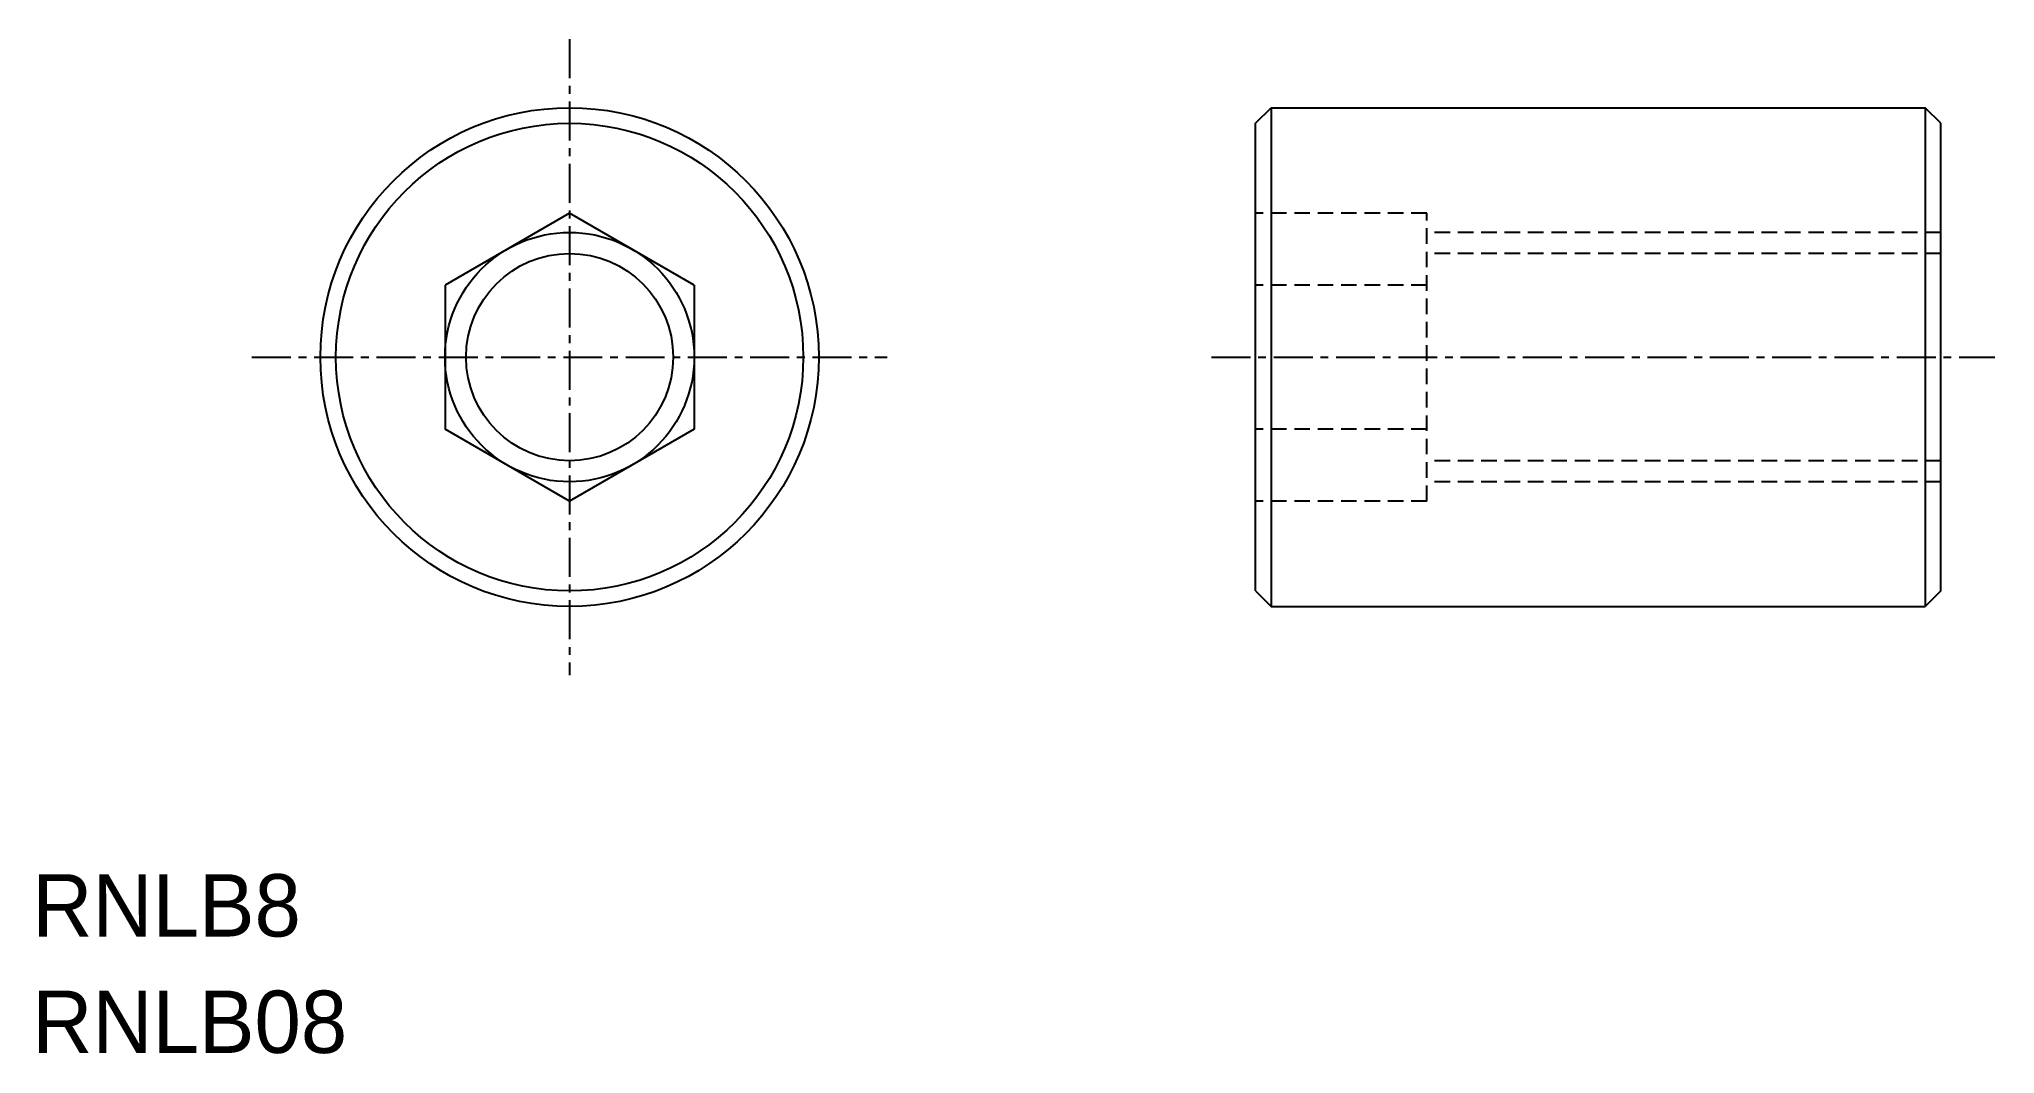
# Model space of a CAD drawing. Extents: x 809.3 to 872.1, y 22.4 to 54.9.
import ezdxf

# ---------------------------------------------------------------- set-up
doc = ezdxf.new("R2010")
doc.units = 0
doc.linetypes.add('CENTER', pattern=[2, 1.25, -0.25, 0.25, -0.25])
doc.linetypes.add('DASHED', pattern=[0.75, 0.5, -0.25])
doc.layers.get('0').update_dxf_attribs({"linetype": 'CONTINUOUS'})
doc.layers.add('CENTER', color=1, linetype='CENTER')

msp = doc.modelspace()

# ---------------------------------------------------------------- linework, layer by layer
at = {"color": 7, "linetype": 'CONTINUOUS'}
for p, q in [((848.351, 52.244), (848.851, 52.744)), ((848.851, 52.744), (848.851, 36.744)), ((848.851, 52.744), (869.851, 52.744)), ((869.851, 52.744), (869.851, 36.744)), ((870.351, 52.244), (869.851, 52.744)), ((848.351, 37.244), (848.351, 52.244)), ((870.351, 37.244), (870.351, 52.244)), ((826.334, 49.363), (822.334, 47.053)), ((830.334, 47.053), (826.334, 49.363)), ((822.334, 47.053), (822.334, 42.435)), ((830.334, 47.053), (830.334, 42.435)), ((826.334, 40.125), (822.334, 42.435)), ((830.334, 42.435), (826.334, 40.125)), ((848.351, 37.244), (848.851, 36.744)), ((870.351, 37.244), (869.851, 36.744)), ((848.851, 36.744), (869.851, 36.744))]:
    msp.add_line(p, q, dxfattribs=at)
at = {"color": 3, "linetype": 'DASHED'}
for p, q in [((853.851, 49.363), (848.351, 49.363)), ((853.851, 40.125), (853.851, 49.363)), ((870.351, 48.744), (853.851, 48.744)), ((870.351, 48.068), (853.851, 48.068)), ((853.851, 47.053), (848.351, 47.053)), ((853.851, 42.435), (848.351, 42.435)), ((870.351, 41.421), (853.851, 41.421)), ((870.351, 40.744), (853.851, 40.744)), ((853.851, 40.125), (848.351, 40.125))]:
    msp.add_line(p, q, dxfattribs=at)
at = {"color": 7, "linetype": 'CONTINUOUS'}
for radius in [8, 7.5, 3.324]:
    msp.add_circle((826.334, 44.744), radius, dxfattribs=at)
at = {"color": 3, "linetype": 'CONTINUOUS'}
msp.add_circle((826.334, 44.744), 4, dxfattribs=at)
at = {"layer": 'CENTER', "color": 1, "linetype": 'CENTER'}
for p, q in [((826.334, 54.944), (826.334, 34.544)), ((816.134, 44.744), (836.534, 44.744)), ((846.939, 44.744), (872.09, 44.744))]:
    msp.add_line(p, q, dxfattribs=at)

# ---------------------------------------------------------------- texts
at = {"color": 7, "linetype": 'CONTINUOUS'}
for s, p in [('RNLB8', (809.085, 26.156)), ('RNLB08', (809.085, 22.421))]:
    msp.add_text(s, height=2, dxfattribs=at).set_placement(p)

doc.saveas('drawing.dxf')
